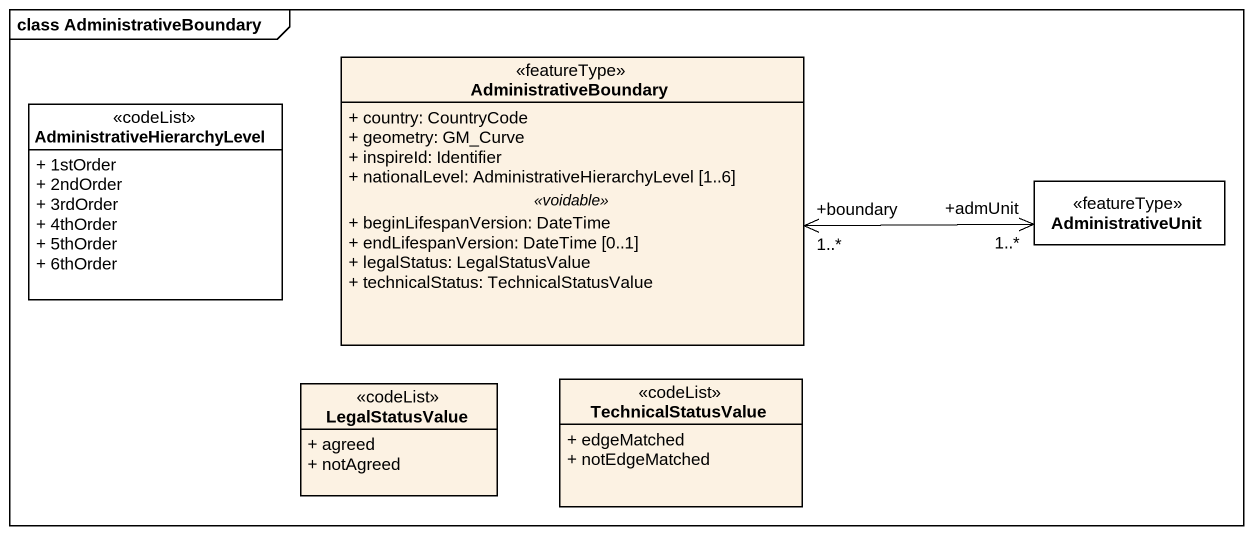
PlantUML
@startuml
mainframe class AdministrativeBoundary
hide circle
hide empty members
skinparam classAttributeIconSize 0
class AdministrativeHierarchyLevel <<codeList>> #FFFFFF {
  + 1stOrder
  + 2ndOrder
  + 3rdOrder
  + 4thOrder
  + 5thOrder
  + 6thOrder
}
class AdministrativeBoundary <<featureType>> {
  + country: CountryCode
  + geometry: GM_Curve
  + inspireId: Identifier
  + nationalLevel: AdministrativeHierarchyLevel [1..6]
  .. <<voidable>> ..
  + beginLifespanVersion: DateTime
  + endLifespanVersion: DateTime [0..1]
  + legalStatus: LegalStatusValue
  + technicalStatus: TechnicalStatusValue
}
class AdministrativeUnit <<featureType>> #FFFFFF
class LegalStatusValue <<codeList>> {
  + agreed
  + notAgreed
}
class TechnicalStatusValue <<codeList>> {
  + edgeMatched
  + notEdgeMatched
}
AdministrativeUnit "+admUnit\n1..*" <-left-> "+boundary\n1..*" AdministrativeBoundary
@enduml
